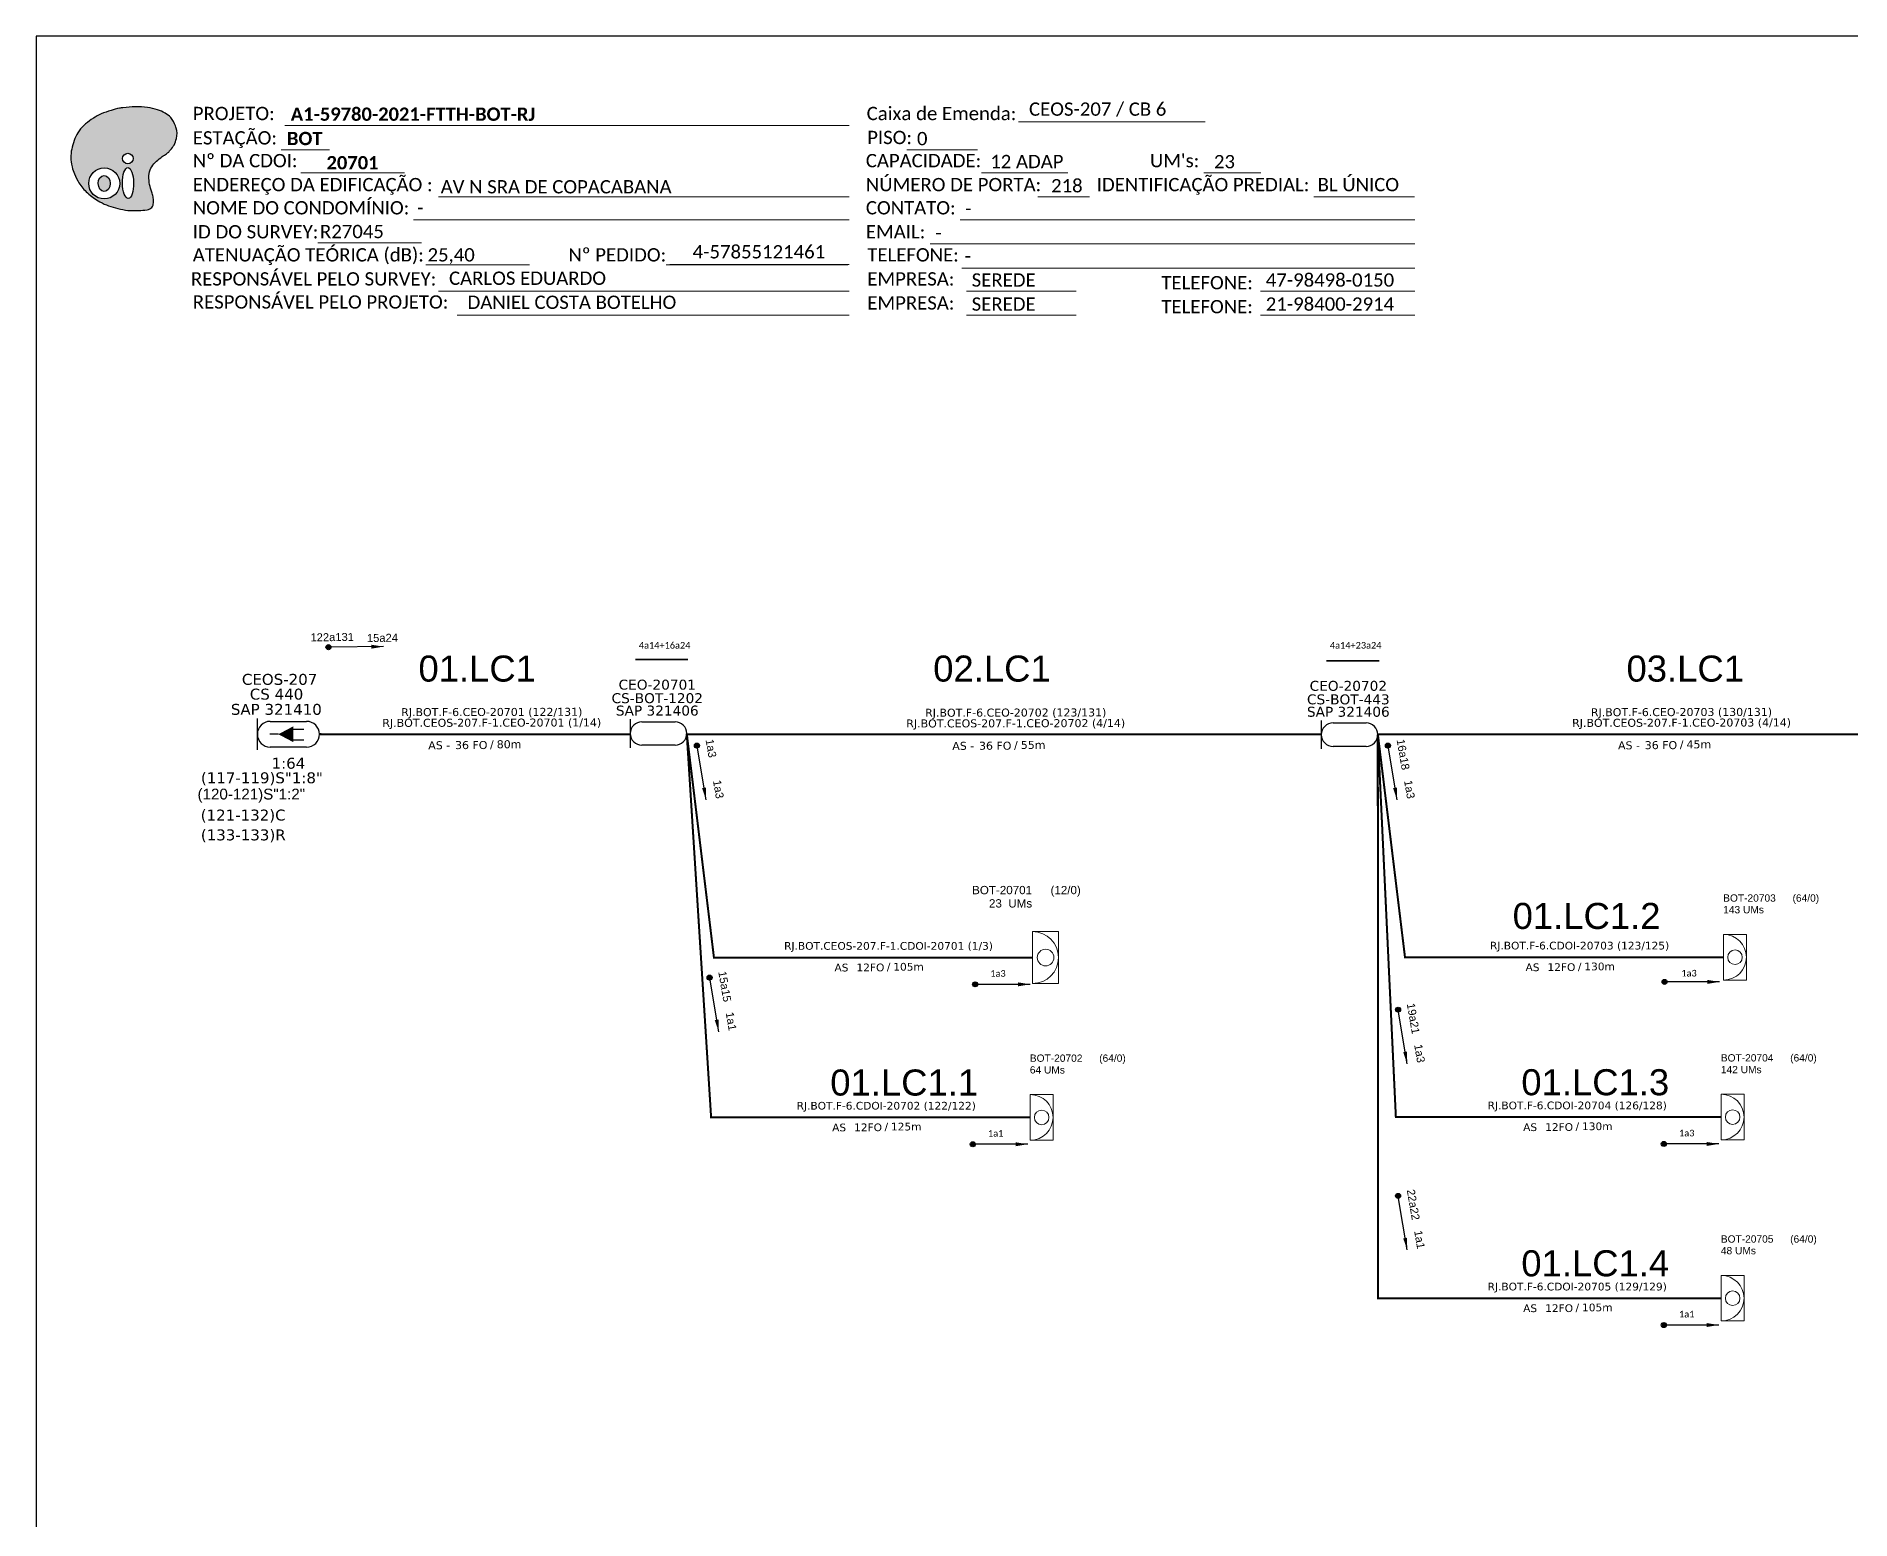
# Model space of a CAD drawing. Header units: inches. Extents: x 21510 to 26976, y 7127 to 12274.
# Drawn here: x 25027.7 to 25272, y 12074.2 to 12274 of the extents above; entities that cross this region are included whole.
import ezdxf
from ezdxf.enums import TextEntityAlignment as Align

# ---------------------------------------------------------------- set-up
doc = ezdxf.new("R2010")
doc.units = ezdxf.units.IN
doc.header["$LTSCALE"] = 0.5
for name, color, linetype, lineweight in [("20.0-LEGENDA DOS CDO'S", 1, 'Continuous', 0), ('20.1-CDO_INTERIOR', 1, 'Continuous', 0), ('40.1-ETIQUETAS', 1, 'Continuous', 20)]:
    doc.layers.add(name, color=color, linetype=linetype, lineweight=lineweight)
for name, color, linetype in [('20.4-CEOS', 1, 'Continuous'), ('20.5-CEO', 1, 'Continuous'), ('CAP a instalar', 1, 'Continuous'), ('Seta indicação do cabo', 7, 'Continuous'), ('texto', 255, 'Continuous')]:
    doc.layers.add(name, color=color, linetype=linetype)
doc.styles.add('ARIAL', font='arial.ttf')
doc.styles.add('siredit', font='verdana.ttf')
doc.styles.get("Standard").update_dxf_attribs({"font": 'arial.ttf'})
doc.styles.add('WMF-Calibri0', font='calibri.ttf')
doc.styles.add('WMF-Calibri1', font='calibrib.ttf')
doc.linetypes.add('FENCELINE1', pattern='A,0.25,-0.1,[133,ltypeshp.shx,S=0.1,R=0,X=-0.1,Y=0],-0.1,1', length=1.45)
doc.dimstyles.new('CC', dxfattribs={"dimtxt": 1, "dimasz": 2, "dimexe": 0.18, "dimexo": 0.0625, "dimgap": 0.09, "dimtad": 0, "dimdec": 0, "dimrnd": 1, "dimzin": 0, "dimdsep": 46, "dimtxsty": 'siredit', "dimblk": 'NONE', "dimcen": 0, "dimse1": 1, "dimse2": 1, "dimsd1": 1, "dimsd2": 1, "dimclrt": 7, "dimadec": 0, "dimazin": 0, "dimtfac": 1, "dimtdec": 0, "dimtofl": 0, "dimtmove": 0, "dimatfit": 3, "dimfxl": 0, "dimtolj": 1, "dimtzin": 0, "dimarcsym": 0})

# ---------------------------------------------------------------- blocks, each defined once
blk = doc.blocks.new('ETIQUETA_RS5F')
at = {"layer": '40.1-ETIQUETAS', "color": 0, "style": 'siredit'}
blk.add_text('/', height=1.5, dxfattribs=at).set_placement((1.55, -1.95), align=Align.MIDDLE_RIGHT)
for tag, p in [('ETIQUETA_R_PRIMARIA', (1.18, 4.1)), ('ETIQUETA_R_SECUNDARIA', (1.18, 2.1)), ('F_ATIVAS/F_MORTAS', (1.11, -4.24))]:
    blk.add_attdef(tag, text='', height=1.5, dxfattribs=at).set_placement(p, align=Align.MIDDLE_CENTER)
for tag, p in [('TIPO_CABO', (-6.62, -2.12)), ('CAP_CABO', (0.37, -2.09))]:
    blk.add_attdef(tag, text='', height=1.5, dxfattribs=at).set_placement(p, align=Align.MIDDLE_RIGHT)
blk.add_attdef('METROS', text='', height=1.5, dxfattribs=at).set_placement((2.11, -1.95), align=Align.MIDDLE_LEFT)
for tag, p in [('FUSÃO_1', (0.82, -8.39)), ('FUSÃO_2', (0.82, -10.6)), ('FUSÃO_3', (0.82, -12.93)), ('FUSÃO_4', (0.82, -15.14)), ('FUSÃO_5', (0.82, -17.16))]:
    blk.add_attdef(tag, text='', height=1.5, dxfattribs=at).set_placement(p, align=Align.CENTER)
blk = doc.blocks.new('CDOI_INT')
at = {"layer": '20.1-CDO_INTERIOR', "color": 0, "lineweight": 18}
blk.add_lwpolyline([(4.25, -4.25), (4.25, 4.25), (0, 4.25), (0, -4.25)], close=True, dxfattribs=at)
blk.add_circle((2.12, 0), 1.36, dxfattribs=at)
blk.add_arc((0, 0), 4.25, 270, 90, dxfattribs=at)
at = {"layer": "20.0-LEGENDA DOS CDO'S", "color": 0, "style": 'ARIAL'}
for tag, p in [('CDO_N', (-0.08, 10.38)), ('SPLITER_1', (21.18, 10.38)), ('SAP', (-0.08, 6.23)), ('SURVEY', (-0.08, 8.2)), ('SPLITER_2', (21.19, 8.68)), ('1:XX', (5.94, -2.22)), ('UMS', (5.94, -4.24))]:
    blk.add_attdef(tag, p, '', height=1.36, dxfattribs=at)
blk.add_attdef('FIBRAS_UTILIZADAS', text='', height=1.36, dxfattribs=at).set_placement((15.34, 10.38), align=Align.CENTER)
blk = doc.blocks.new('_None')
blk = doc.blocks.new('CEOS_RP_CT_DRT')
at = {"layer": '20.4-CEOS', "color": 0}
for p, q in [((-4.54, 1.19), (-1.19, 1.19)), ((-1.19, -1.19), (-4.54, -1.19))]:
    blk.add_line(p, q, dxfattribs=at)
for points in [[(-5.73, -1.43), (-5.73, 1.44)], [(-3.79, 0), (-4.59, 0)], [(-2.47, 0.48), (-1.45, 0.48)], [(-2.47, -0.52), (-1.45, -0.52)]]:
    blk.add_lwpolyline(points, dxfattribs=at)
blk.add_lwpolyline([(-3.79, 0, 0, 1.47, 0), (-2.41, 0, 1.47, 1.47, 0)], format="xyseb", dxfattribs=at)
for centre, start, end in [((-4.54, 0), 90, 270), ((-1.19, 0), 270, 90)]:
    blk.add_arc(centre, 1.19, start, end, dxfattribs=at)
at = {"layer": '20.4-CEOS', "color": 7, "style": 'siredit'}
for tag, p in [('Nº_DA_CEOS', (-2.86, 5.6)), ('LOCAL', (-2.86, 4.24)), ('SAP', (-2.86, 2.78)), ('RACIO_SPLITAGEM', (-2.86, -1.88)), ('FIBRAS_SPLITTER', (-2.86, -3.58)), ('RESERVA_FINAIS', (-2.86, -6.39)), ('FIBRAS_TOP_C', (-2.86, -5.08))]:
    blk.add_attdef(tag, text='', height=1.01, dxfattribs=at).set_placement(p, align=Align.TOP_CENTER)
blk = doc.blocks.new('OI')
h = blk.add_hatch(color=40)
edge = h.paths.add_edge_path()
edge.add_spline(control_points=[(4.35, -0.67), (3.92, -0.99), (3.26, -1.5), (2.81, -2.59), (2.9, -3.5), (3.06, -4.27), (3.31, -4.85), (3.37, -5.39), (3.4, -5.88), (3.2, -6.4), (2.54, -6.61), (1.65, -6.63), (0.55, -6.67), (-0.56, -6.42), (-1.61, -6.14), (-2.77, -5.61), (-3.92, -4.77), (-4.89, -3.7), (-5.34, -2.65), (-5.6, -1.94), (-5.85, -0.96), (-5.71, 0.47), (-5.1, 2.02), (-4.14, 3.02), (-3.3, 3.61), (-2.37, 4.16), (-1.36, 4.44), (-0.56, 4.7), (0.79, 4.85), (2.24, 4.97), (3.79, 4.57), (4.67, 4.21), (5.44, 3.65), (5.76, 2.99), (6.03, 2.21), (6.01, 1.46), (5.72, 0.64), (5.31, 0.08), (4.88, -0.38), (4.51, -0.55), (4.35, -0.67)], knot_values=[0, 0, 0, 0, 1.60434, 2.417191, 3.427595, 4.282808, 4.776746, 5.304182, 5.888771, 6.258406, 6.858137, 7.79129, 8.986195, 10.124242, 11.187857, 12.242908, 13.953784, 15.414161, 16.515391, 17.349188, 17.675853, 19.552021, 21.515531, 22.568638, 23.63245, 24.621084, 25.782718, 26.745347, 27.142653, 29.870543, 31.004649, 31.921532, 32.709589, 33.801391, 34.042471, 35.192333, 35.971461, 36.628871, 37.254359, 37.836911, 37.836911, 37.836911, 37.836911], degree=3, periodic=0)
h.paths.add_polyline_path([(1.13, -0.87, -1), (-0.04, -0.87, -1)], flags=16)
edge = h.paths.add_edge_path(flags=16)
edge.add_ellipse((0.56, -3.59), major_axis=(-0.02, 1.71), ratio=0.361305, start_angle=0, end_angle=360)
h.paths.add_polyline_path([(-0.36, -3.62, -1), (-3.8, -3.62, -1)], flags=16)
edge = h.paths.add_edge_path(flags=0)
edge.add_ellipse((-2.08, -3.62), major_axis=(0, 0.885), ratio=0.758294, start_angle=0, end_angle=360)
at = {"color": 40}
for centre, radius in [((-2.08, -3.62), 1.72), ((0.54, -0.87), 0.587)]:
    blk.add_circle(centre, radius, dxfattribs=at)
blk.add_ellipse((0.56, -3.59), major_axis=(-0.02, 1.71), ratio=0.361305, dxfattribs=at)
blk.add_ellipse((-2.08, -3.62), major_axis=(0, 0.885), ratio=0.758294, start_param=-3.141592653589792, end_param=3.141592653589792, dxfattribs=at)
at = {"color": 40, "start_tangent": (-0.800898, -0.598801), "end_tangent": (-0.800898, -0.598801)}
blk.add_spline([(4.35, -0.67), (3.2, -1.78), (2.9, -2.54), (2.92, -3.55), (3.12, -4.38), (3.28, -4.85), (3.37, -5.37), (3.35, -5.95), (3.2, -6.29), (2.66, -6.55), (1.73, -6.63), (0.54, -6.62), (-0.58, -6.41), (-1.6, -6.11), (-2.56, -5.67), (-3.95, -4.67), (-4.89, -3.56), (-5.37, -2.56), (-5.64, -1.78), (-5.72, -1.46), (-5.63, 0.42), (-4.84, 2.22), (-4.13, 2.99), (-3.27, 3.62), (-2.4, 4.09), (-1.3, 4.47), (-0.37, 4.72), (0.02, 4.77), (2.75, 4.8), (3.85, 4.53), (4.69, 4.16), (5.31, 3.68), (5.85, 2.73), (5.93, 2.5), (5.94, 1.35), (5.67, 0.62), (5.29, 0.08), (4.84, -0.36), (4.35, -0.67)], degree=3, dxfattribs=at)
blk = doc.blocks.new('SETA 2')
at = {"layer": 'Seta indicação do cabo'}
h = blk.add_hatch(color=256, dxfattribs=at)
h.dxf.hatch_style = 1
h.paths.add_polyline_path([(348.974, 271.648, 1), (348.848, 271.648, 1)])
blk.add_circle((348.911, 271.648), 0.0626, dxfattribs=at)
blk.add_leader([(350.279, 271.648), (348.974, 271.648)], dimstyle='CC', override={"dimasz": 0.3}, dxfattribs=at)

msp = doc.modelspace()

# ---------------------------------------------------------------- linework, layer by layer
msp.add_lwpolyline([(25027.69, 11679.98), (25866.25, 11679.98), (25866.25, 12273.98), (25027.69, 12273.98), (25027.69, 11679.98)])
at = {"color": 7, "lineweight": 0}
for points in [[(25061.16, 12261.94), (25137.13, 12261.94)], [(25159.97, 12262.43), (25185.1, 12262.43)], [(25060.64, 12258.66), (25067.19, 12258.66)], [(25144.93, 12258.7), (25154.41, 12258.7)], [(25063.3, 12255.59), (25077.25, 12255.59)], [(25154.98, 12255.59), (25166.59, 12255.59)], [(25184.92, 12255.59), (25192.58, 12255.59)], [(25081.87, 12252.35), (25137.13, 12252.35)], [(25162.56, 12252.35), (25169.5, 12252.35)], [(25199.73, 12252.35), (25213.29, 12252.35)], [(25078.46, 12249.24), (25137.13, 12249.24)], [(25152.09, 12249.24), (25213.32, 12249.24)], [(25065.62, 12246.17), (25079.57, 12246.17)], [(25148.05, 12246), (25213.32, 12246)], [(25080.16, 12243.21), (25094.1, 12243.21)], [(25112.49, 12243.21), (25136.98, 12243.21)], [(25112.99, 12243.22), (25137.14, 12243.22)], [(25152.34, 12242.76), (25213.32, 12242.76)], [(25081.87, 12239.65), (25137.13, 12239.65)], [(25152.95, 12239.65), (25167.74, 12239.65)], [(25192.55, 12239.65), (25213.32, 12239.65)], [(25084.36, 12236.41), (25137.13, 12236.41)], [(25152.95, 12236.41), (25167.74, 12236.41)], [(25192.55, 12236.41), (25213.32, 12236.41)]]:
    msp.add_lwpolyline(points, dxfattribs=at)
at = {"layer": '20.1-CDO_INTERIOR', "color": 1, "lineweight": 18}
msp.add_lwpolyline([(25165.34, 12146.39), (25165.34, 12153.38), (25161.85, 12153.38), (25161.85, 12146.39)], close=True, dxfattribs=at)
msp.add_circle((25163.6, 12149.88), 1.12, dxfattribs=at)
msp.add_arc((25161.85, 12149.88), 3.49, 270, 90, dxfattribs=at)
at = {"layer": '20.5-CEO', "color": 5}
for p, q in [((25109.25, 12181.65), (25113.7, 12181.65)), ((25113.7, 12178.48), (25109.25, 12178.48))]:
    msp.add_line(p, q, dxfattribs=at)
at = {"layer": '20.5-CEO', "color": 0}
for p, q in [((25202.31, 12181.49), (25206.76, 12181.49)), ((25206.76, 12178.32), (25202.31, 12178.32))]:
    msp.add_line(p, q, dxfattribs=at)
at = {"layer": '20.5-CEO', "color": 5}
msp.add_lwpolyline([(25107.67, 12181.97), (25107.67, 12178.15)], dxfattribs=at)
at = {"layer": '20.5-CEO', "color": 0}
msp.add_lwpolyline([(25200.73, 12181.81), (25200.73, 12177.99)], dxfattribs=at)
at = {"layer": '20.5-CEO', "color": 5}
for centre, start, end in [((25109.25, 12180.06), 90, 270), ((25113.7, 12180.06), 270, 90)]:
    msp.add_arc(centre, 1.58, start, end, dxfattribs=at)
at = {"layer": '20.5-CEO', "color": 0}
for centre, start, end in [((25202.31, 12179.9), 90, 270), ((25206.76, 12179.9), 270, 90)]:
    msp.add_arc(centre, 1.58, start, end, dxfattribs=at)
at = {"layer": 'CAP a instalar', "color": 0, "ltscale": 30, "const_width": 0.27}
for points in [[(25161.54, 12128.35), (25118.56, 12128.35), (25115.28, 12180.06)], [(25065.82, 12179.97), (25107.67, 12179.96)], [(25115.28, 12179.96), (25157.53, 12179.96)], [(25157.53, 12179.96), (25200.73, 12179.96)], [(25254.91, 12149.92), (25212, 12149.92), (25208.34, 12180)], [(25254.59, 12128.39), (25210.77, 12128.39), (25208.34, 12179.9)], [(25254.59, 12103.99), (25208.36, 12103.99), (25208.34, 12179.9)]]:
    msp.add_lwpolyline(points, dxfattribs=at)
at = {"layer": 'CAP a instalar', "color": 1, "ltscale": 30, "const_width": 0.27}
msp.add_lwpolyline([(25161.85, 12149.88), (25118.94, 12149.88), (25115.28, 12180.06)], dxfattribs=at)
at = {"layer": 'CAP a instalar', "ltscale": 30, "const_width": 0.27}
msp.add_lwpolyline([(25065.82, 12179.96), (25065.82, 12179.96)], dxfattribs=at)
at = {"layer": 'CAP a instalar', "color": 0, "ltscale": 30}
msp.add_lwpolyline([(25208.34, 12179.96, 0.27, 0.27, 0), (25250.27, 12179.96, 0.27, 0.27, 0), (25294.49, 12179.96, 0.27, 0.27, 0)], format="xyseb", dxfattribs=at)

# ---------------------------------------------------------------- block references
at = {"color": 7, "xscale": 1.213923925163967, "yscale": 1.213923925163967, "zscale": 1.213923925163967, "rotation": 0.1532896023949059}
msp.add_blockref('OI', (25039.35, 12258.56), dxfattribs=at)
at = {"xscale": 5.403247779897036, "yscale": 5.403247779897036, "zscale": 5.403247779897036}
for p, rotation in [((23196.83, 10704.78), 0.5836780833695419), ((23356.91, 13794.56), 279.5330343062151), ((23449.96, 13794.56), 279.5330343062151), ((23358.62, 13763.31), 279.5330343062151), ((23451.33, 13758.99), 279.5330343062151), ((23451.33, 13733.91), 279.5330343062151)]:
    msp.add_blockref('SETA 2', p, dxfattribs=dict(at, rotation=rotation))
for p in [(23268.86, 10678.49), (23361.71, 10678.82), (23268.55, 10656.95), (23361.6, 10656.99), (23361.6, 10632.6)]:
    msp.add_blockref('SETA 2', p, dxfattribs=at)
at = {"layer": '20.4-CEOS', "color": 0}
ref = msp.add_blockref('CEOS_RP_CT_DRT', (25065.82, 12179.96), dxfattribs=dict(at, xscale=1.460001989972713, yscale=1.460001989972713, zscale=1.460001989972713))
ref.add_attrib('Nº_DA_CEOS', 'CEOS-207', dxfattribs={"color": 7, "height": 1.474, "style": 'siredit'}).set_placement((25060.45, 12188.09), align=Align.TOP_CENTER)
ref.add_attrib('LOCAL', 'CS 440', dxfattribs={"color": 7, "height": 1.474, "style": 'siredit'}).set_placement((25060.04, 12186.1), align=Align.TOP_CENTER)
ref.add_attrib('SAP', 'SAP 321410', dxfattribs={"color": 7, "height": 1.474, "style": 'siredit'}).set_placement((25060.01, 12184.05), align=Align.TOP_CENTER)
ref.add_attrib('RACIO_SPLITAGEM', '1:64', dxfattribs={"color": 7, "height": 1.474, "style": 'siredit'}).set_placement((25061.64, 12176.79), align=Align.TOP_CENTER)
ref.add_attrib('FIBRAS_SPLITTER', '(117-119)S"1:8"           ', dxfattribs={"color": 7, "height": 1.4741, "style": 'siredit'}).set_placement((25061.6, 12174.83), align=Align.TOP_CENTER)
ref.add_attrib('FIBRAS_TOP_C', ' (121-132)C                    ', dxfattribs={"color": 7, "height": 1.4741, "style": 'siredit'}).set_placement((25061.65, 12169.81), align=Align.TOP_CENTER)
ref.add_attrib('RESERVA_FINAIS', '(133-133)R                 ', dxfattribs={"color": 7, "height": 1.4741, "style": 'siredit'}).set_placement((25061.02, 12167.14), align=Align.TOP_CENTER)
at = {"layer": '40.1-ETIQUETAS', "color": 0}
ref = msp.add_blockref('ETIQUETA_RS5F', (25088.17, 12180.01), dxfattribs=dict(at, xscale=0.7184021230562313, yscale=0.7184021230562313, zscale=0.7184021230562313, rotation=0.1179917413874846))
ref.add_attrib('ETIQUETA_R_PRIMARIA', 'RJ.BOT.F-6.CEO-20701 (122/131)', dxfattribs={"color": 0, "height": 1.0776, "rotation": 0.118, "style": 'siredit'}).set_placement((25089.02, 12182.96), align=Align.MIDDLE_CENTER)
ref.add_attrib('ETIQUETA_R_SECUNDARIA', 'RJ.BOT.CEOS-207.F-1.CEO-20701 (1/14)', dxfattribs={"color": 0, "height": 1.0776, "rotation": 0.118, "style": 'siredit'}).set_placement((25089.02, 12181.52), align=Align.MIDDLE_CENTER)
ref.add_attrib('TIPO_CABO', 'AS -', dxfattribs={"color": 0, "height": 1.078, "rotation": 0.118, "style": 'siredit'}).set_placement((25083.42, 12178.48), align=Align.MIDDLE_RIGHT)
ref.add_attrib('CAP_CABO', '36 FO', dxfattribs={"color": 0, "height": 1.078, "rotation": 0.118, "style": 'siredit'}).set_placement((25088.44, 12178.51), align=Align.MIDDLE_RIGHT)
ref.add_attrib('METROS', '80m', dxfattribs={"color": 0, "height": 1.078, "rotation": 0.118, "style": 'siredit'}).set_placement((25089.69, 12178.61), align=Align.MIDDLE_LEFT)
ref = msp.add_blockref('ETIQUETA_RS5F', (25158.74, 12179.92), dxfattribs=dict(at, xscale=0.7184021230562313, yscale=0.7184021230562313, zscale=0.7184021230562313, rotation=0.1179917413874845))
ref.add_attrib('ETIQUETA_R_PRIMARIA', 'RJ.BOT.F-6.CEO-20702 (123/131)', dxfattribs={"color": 0, "height": 1.0776, "rotation": 0.118, "style": 'siredit'}).set_placement((25159.58, 12182.88), align=Align.MIDDLE_CENTER)
ref.add_attrib('ETIQUETA_R_SECUNDARIA', 'RJ.BOT.CEOS-207.F-1.CEO-20702 (4/14)', dxfattribs={"color": 0, "height": 1.0776, "rotation": 0.118, "style": 'siredit'}).set_placement((25159.58, 12181.44), align=Align.MIDDLE_CENTER)
ref.add_attrib('TIPO_CABO', 'AS -', dxfattribs={"color": 0, "height": 1.078, "rotation": 0.118, "style": 'siredit'}).set_placement((25153.99, 12178.4), align=Align.MIDDLE_RIGHT)
ref.add_attrib('CAP_CABO', '36 FO', dxfattribs={"color": 0, "height": 1.078, "rotation": 0.118, "style": 'siredit'}).set_placement((25159, 12178.42), align=Align.MIDDLE_RIGHT)
ref.add_attrib('METROS', '55m', dxfattribs={"color": 0, "height": 1.078, "rotation": 0.118, "style": 'siredit'}).set_placement((25160.26, 12178.52), align=Align.MIDDLE_LEFT)
ref = msp.add_blockref('ETIQUETA_RS5F', (25248.39, 12180), dxfattribs=dict(at, xscale=0.7184021230562313, yscale=0.7184021230562313, zscale=0.7184021230562313, rotation=0.1179917413874845))
ref.add_attrib('ETIQUETA_R_PRIMARIA', 'RJ.BOT.F-6.CEO-20703 (130/131)', dxfattribs={"color": 0, "height": 1.0776, "rotation": 0.118, "style": 'siredit'}).set_placement((25249.23, 12182.95), align=Align.MIDDLE_CENTER)
ref.add_attrib('ETIQUETA_R_SECUNDARIA', 'RJ.BOT.CEOS-207.F-1.CEO-20703 (4/14)', dxfattribs={"color": 0, "height": 1.0776, "rotation": 0.118, "style": 'siredit'}).set_placement((25249.24, 12181.52), align=Align.MIDDLE_CENTER)
ref.add_attrib('TIPO_CABO', 'AS -', dxfattribs={"color": 0, "height": 1.078, "rotation": 0.118, "style": 'siredit'}).set_placement((25243.64, 12178.47), align=Align.MIDDLE_RIGHT)
ref.add_attrib('CAP_CABO', '36 FO', dxfattribs={"color": 0, "height": 1.078, "rotation": 0.118, "style": 'siredit'}).set_placement((25248.65, 12178.5), align=Align.MIDDLE_RIGHT)
ref.add_attrib('METROS', '45m', dxfattribs={"color": 0, "height": 1.078, "rotation": 0.118, "style": 'siredit'}).set_placement((25249.91, 12178.6), align=Align.MIDDLE_LEFT)
at = {"layer": 'CAP a instalar', "color": 0, "linetype": 'FENCELINE1', "ltscale": 7}
ref = msp.add_blockref('CDOI_INT', (25254.91, 12149.92), dxfattribs=dict(at, xscale=0.7214936112376422, yscale=0.7214936112376422, zscale=0.7214936112376422))
ref.add_attrib('CDO_N', 'BOT-20703', (25254.85, 12157.41), dxfattribs={"layer": "20.0-LEGENDA DOS CDO'S", "color": 0, "height": 0.981, "style": 'ARIAL'})
ref.add_attrib('FIBRAS_UTILIZADAS', '(64/0)', dxfattribs={"layer": "20.0-LEGENDA DOS CDO'S", "color": 0, "height": 0.981, "style": 'ARIAL'}).set_placement((25265.98, 12157.41), align=Align.CENTER)
ref.add_attrib('SURVEY', '143 UMs', (25254.85, 12155.84), dxfattribs={"layer": "20.0-LEGENDA DOS CDO'S", "color": 0, "height": 0.981, "style": 'ARIAL'})
at = {"layer": 'CAP a instalar', "color": 1, "linetype": 'FENCELINE1', "ltscale": 7}
ref = msp.add_blockref('ETIQUETA_RS5F', (25141.63, 12150), dxfattribs=dict(at, xscale=0.6923966450780944, yscale=0.6923966450780944, zscale=0.6923966450780944))
ref.add_attrib('ETIQUETA_R_SECUNDARIA', 'RJ.BOT.CEOS-207.F-1.CDOI-20701 (1/3)', dxfattribs={"layer": '40.1-ETIQUETAS', "color": 0, "height": 1.0386, "style": 'siredit'}).set_placement((25142.45, 12151.45), align=Align.MIDDLE_CENTER)
ref.add_attrib('TIPO_CABO', 'AS', dxfattribs={"layer": '40.1-ETIQUETAS', "color": 0, "height": 1.039, "style": 'siredit'}).set_placement((25137.05, 12148.53), align=Align.MIDDLE_RIGHT)
ref.add_attrib('CAP_CABO', '12FO', dxfattribs={"layer": '40.1-ETIQUETAS', "color": 0, "height": 1.039, "style": 'siredit'}).set_placement((25141.89, 12148.55), align=Align.MIDDLE_RIGHT)
ref.add_attrib('METROS', '105m', dxfattribs={"layer": '40.1-ETIQUETAS', "color": 0, "height": 1.039, "style": 'siredit'}).set_placement((25143.09, 12148.64), align=Align.MIDDLE_LEFT)
at = {"layer": 'CAP a instalar', "color": 0, "ltscale": 30}
ref = msp.add_blockref('ETIQUETA_RS5F', (25234.69, 12150.03), dxfattribs=dict(at, xscale=0.6923966450780944, yscale=0.6923966450780944, zscale=0.6923966450780944))
ref.add_attrib('ETIQUETA_R_SECUNDARIA', 'RJ.BOT.F-6.CDOI-20703 (123/125)', dxfattribs={"layer": '40.1-ETIQUETAS', "color": 0, "height": 1.0386, "style": 'siredit'}).set_placement((25235.51, 12151.49), align=Align.MIDDLE_CENTER)
ref.add_attrib('TIPO_CABO', 'AS', dxfattribs={"layer": '40.1-ETIQUETAS', "color": 0, "height": 1.039, "style": 'siredit'}).set_placement((25230.11, 12148.57), align=Align.MIDDLE_RIGHT)
ref.add_attrib('CAP_CABO', '12FO', dxfattribs={"layer": '40.1-ETIQUETAS', "color": 0, "height": 1.039, "style": 'siredit'}).set_placement((25234.94, 12148.59), align=Align.MIDDLE_RIGHT)
ref.add_attrib('METROS', '130m', dxfattribs={"layer": '40.1-ETIQUETAS', "color": 0, "height": 1.039, "style": 'siredit'}).set_placement((25236.15, 12148.68), align=Align.MIDDLE_LEFT)
at = {"layer": 'CAP a instalar', "color": 0, "linetype": 'FENCELINE1', "ltscale": 7}
ref = msp.add_blockref('CDOI_INT', (25161.54, 12128.35), dxfattribs=dict(at, xscale=0.7214936112376422, yscale=0.7214936112376422, zscale=0.7214936112376422))
ref.add_attrib('CDO_N', 'BOT-20702', (25161.48, 12135.84), dxfattribs={"layer": "20.0-LEGENDA DOS CDO'S", "color": 0, "height": 0.981, "style": 'ARIAL'})
ref.add_attrib('FIBRAS_UTILIZADAS', '(64/0)', dxfattribs={"layer": "20.0-LEGENDA DOS CDO'S", "color": 0, "height": 0.981, "style": 'ARIAL'}).set_placement((25172.61, 12135.84), align=Align.CENTER)
ref.add_attrib('SURVEY', '64 UMs', (25161.48, 12134.26), dxfattribs={"layer": "20.0-LEGENDA DOS CDO'S", "color": 0, "height": 0.981, "style": 'ARIAL'})
ref = msp.add_blockref('CDOI_INT', (25254.59, 12128.39), dxfattribs=dict(at, xscale=0.7214936112376422, yscale=0.7214936112376422, zscale=0.7214936112376422))
ref.add_attrib('CDO_N', 'BOT-20704', (25254.53, 12135.88), dxfattribs={"layer": "20.0-LEGENDA DOS CDO'S", "color": 0, "height": 0.981, "style": 'ARIAL'})
ref.add_attrib('FIBRAS_UTILIZADAS', '(64/0)', dxfattribs={"layer": "20.0-LEGENDA DOS CDO'S", "color": 0, "height": 0.981, "style": 'ARIAL'}).set_placement((25265.66, 12135.88), align=Align.CENTER)
ref.add_attrib('SURVEY', '142 UMs', (25254.54, 12134.3), dxfattribs={"layer": "20.0-LEGENDA DOS CDO'S", "color": 0, "height": 0.981, "style": 'ARIAL'})
at = {"layer": 'CAP a instalar', "color": 0, "ltscale": 30}
ref = msp.add_blockref('ETIQUETA_RS5F', (25141.32, 12128.46), dxfattribs=dict(at, xscale=0.6923966450780944, yscale=0.6923966450780944, zscale=0.6923966450780944))
ref.add_attrib('ETIQUETA_R_SECUNDARIA', 'RJ.BOT.F-6.CDOI-20702 (122/122)', dxfattribs={"layer": '40.1-ETIQUETAS', "color": 0, "height": 1.0386, "style": 'siredit'}).set_placement((25142.14, 12129.92), align=Align.MIDDLE_CENTER)
ref.add_attrib('TIPO_CABO', 'AS', dxfattribs={"layer": '40.1-ETIQUETAS', "color": 0, "height": 1.039, "style": 'siredit'}).set_placement((25136.74, 12126.99), align=Align.MIDDLE_RIGHT)
ref.add_attrib('CAP_CABO', '12FO', dxfattribs={"layer": '40.1-ETIQUETAS', "color": 0, "height": 1.039, "style": 'siredit'}).set_placement((25141.57, 12127.01), align=Align.MIDDLE_RIGHT)
ref.add_attrib('METROS', '125m', dxfattribs={"layer": '40.1-ETIQUETAS', "color": 0, "height": 1.039, "style": 'siredit'}).set_placement((25142.78, 12127.11), align=Align.MIDDLE_LEFT)
ref = msp.add_blockref('ETIQUETA_RS5F', (25234.37, 12128.5), dxfattribs=dict(at, xscale=0.6923966450780944, yscale=0.6923966450780944, zscale=0.6923966450780944))
ref.add_attrib('ETIQUETA_R_SECUNDARIA', 'RJ.BOT.F-6.CDOI-20704 (126/128)', dxfattribs={"layer": '40.1-ETIQUETAS', "color": 0, "height": 1.0386, "style": 'siredit'}).set_placement((25235.19, 12129.96), align=Align.MIDDLE_CENTER)
ref.add_attrib('TIPO_CABO', 'AS', dxfattribs={"layer": '40.1-ETIQUETAS', "color": 0, "height": 1.039, "style": 'siredit'}).set_placement((25229.79, 12127.03), align=Align.MIDDLE_RIGHT)
ref.add_attrib('CAP_CABO', '12FO', dxfattribs={"layer": '40.1-ETIQUETAS', "color": 0, "height": 1.039, "style": 'siredit'}).set_placement((25234.63, 12127.05), align=Align.MIDDLE_RIGHT)
ref.add_attrib('METROS', '130m', dxfattribs={"layer": '40.1-ETIQUETAS', "color": 0, "height": 1.039, "style": 'siredit'}).set_placement((25235.84, 12127.15), align=Align.MIDDLE_LEFT)
at = {"layer": 'CAP a instalar', "color": 0, "linetype": 'FENCELINE1', "ltscale": 7}
ref = msp.add_blockref('CDOI_INT', (25254.59, 12103.99), dxfattribs=dict(at, xscale=0.7214936112376422, yscale=0.7214936112376422, zscale=0.7214936112376422))
ref.add_attrib('CDO_N', 'BOT-20705', (25254.53, 12111.48), dxfattribs={"layer": "20.0-LEGENDA DOS CDO'S", "color": 0, "height": 0.981, "style": 'ARIAL'})
ref.add_attrib('FIBRAS_UTILIZADAS', '(64/0)', dxfattribs={"layer": "20.0-LEGENDA DOS CDO'S", "color": 0, "height": 0.981, "style": 'ARIAL'}).set_placement((25265.66, 12111.48), align=Align.CENTER)
ref.add_attrib('SURVEY', '48 UMs', (25254.54, 12109.91), dxfattribs={"layer": "20.0-LEGENDA DOS CDO'S", "color": 0, "height": 0.981, "style": 'ARIAL'})
at = {"layer": 'CAP a instalar', "color": 0, "ltscale": 30}
ref = msp.add_blockref('ETIQUETA_RS5F', (25234.37, 12104.1), dxfattribs=dict(at, xscale=0.6923966450780944, yscale=0.6923966450780944, zscale=0.6923966450780944))
ref.add_attrib('ETIQUETA_R_SECUNDARIA', 'RJ.BOT.F-6.CDOI-20705 (129/129)', dxfattribs={"layer": '40.1-ETIQUETAS', "color": 0, "height": 1.0386, "style": 'siredit'}).set_placement((25235.19, 12105.56), align=Align.MIDDLE_CENTER)
ref.add_attrib('TIPO_CABO', 'AS', dxfattribs={"layer": '40.1-ETIQUETAS', "color": 0, "height": 1.039, "style": 'siredit'}).set_placement((25229.79, 12102.64), align=Align.MIDDLE_RIGHT)
ref.add_attrib('CAP_CABO', '12FO', dxfattribs={"layer": '40.1-ETIQUETAS', "color": 0, "height": 1.039, "style": 'siredit'}).set_placement((25234.63, 12102.65), align=Align.MIDDLE_RIGHT)
ref.add_attrib('METROS', '105m', dxfattribs={"layer": '40.1-ETIQUETAS', "color": 0, "height": 1.039, "style": 'siredit'}).set_placement((25235.84, 12102.75), align=Align.MIDDLE_LEFT)

# ---------------------------------------------------------------- texts
at = {"color": 7, "lineweight": 0, "style": 'WMF-Calibri0'}
for s, height, p in [('PROJETO:', 1.793, (25048.76, 12262.68)), ('Caixa de Emenda:', 1.7927, (25139.51, 12262.68)), ('ESTAÇÃO:', 1.793, (25048.76, 12259.4)), ('PISO:', 1.793, (25139.58, 12259.45)), ('Nº DA CDOI:', 1.7927, (25048.76, 12256.33)), ('CAPACIDADE:', 1.7927, (25139.4, 12256.33)), ("UM's:", 1.793, (25177.65, 12256.33)), ('ENDEREÇO DA EDIFICAÇÃO :', 1.7927, (25048.76, 12253.1)), ('NÚMERO DE PORTA:', 1.7927, (25139.4, 12253.1)), ('IDENTIFICAÇÃO PREDIAL:', 1.7927, (25170.49, 12253.1)), ('BL ÚNICO', 1.793, (25200.23, 12253.1)), ('NOME DO CONDOMÍNIO:', 1.7927, (25048.76, 12249.98)), ('CONTATO:', 1.793, (25139.4, 12249.98)), ('ID DO SURVEY:', 1.7927, (25048.76, 12246.75)), ('-', 1.79, (25078.97, 12249.98)), ('EMAIL:', 1.793, (25139.4, 12246.75)), ('ATENUAÇÃO TEÓRICA (dB):', 1.7927, (25048.76, 12243.64)), ('25,40 ', 1.793, (25080.37, 12243.64)), ('Nº PEDIDO:', 1.793, (25099.34, 12243.64)), ('TELEFONE:', 1.793, (25139.59, 12243.64)), ('RESPONSÁVEL PELO SURVEY:', 1.7927, (25048.51, 12240.4)), ('EMPRESA:', 1.793, (25139.59, 12240.4)), ('TELEFONE:', 1.793, (25179.19, 12239.89)), ('RESPONSÁVEL PELO PROJETO:', 1.7927, (25048.76, 12237.29)), ('EMPRESA:', 1.793, (25139.59, 12237.16)), ('TELEFONE:', 1.793, (25179.19, 12236.66))]:
    msp.add_text(s, height=height, dxfattribs=at).set_placement(p)
at = {"color": 7, "linetype": 'Continuous'}
for s, height, style, p in [('A1-59780-2021-FTTH-BOT-RJ', 1.7927, 'WMF-Calibri1', (25061.95, 12262.59)), ('CEOS-207 / CB 6', 1.7927, 'WMF-Calibri0', (25161.37, 12263.27)), ('BOT', 1.793, 'WMF-Calibri1', (25061.44, 12259.31)), ('0', 1.79, 'WMF-Calibri0', (25146.28, 12259.3)), ('12 ADAP', 1.793, 'WMF-Calibri0', (25156.15, 12256.21)), ('23', 1.793, 'WMF-Calibri0', (25186.27, 12256.19)), ('AV N SRA DE COPACABANA ', 1.7927, 'WMF-Calibri0', (25082.14, 12252.81)), ('218 ', 1.793, 'WMF-Calibri0', (25164.34, 12252.95)), ('R27045', 1.793, 'WMF-Calibri0', (25065.89, 12246.78)), ('-', 1.79, 'WMF-Calibri0', (25152.78, 12249.87)), ('-', 1.79, 'WMF-Calibri0', (25148.75, 12246.6)), ('-', 1.79, 'WMF-Calibri0', (25152.7, 12243.47)), ('CARLOS EDUARDO', 1.7927, 'WMF-Calibri0', (25083.27, 12240.49)), ('SEREDE', 1.793, 'WMF-Calibri0', (25153.65, 12240.25)), ('47-98498-0150', 1.7927, 'WMF-Calibri0', (25193.25, 12240.25)), ('DANIEL COSTA BOTELHO', 1.7927, 'WMF-Calibri0', (25085.76, 12237.25)), ('SEREDE', 1.793, 'WMF-Calibri0', (25153.65, 12237.01)), ('21-98400-2914', 1.7927, 'WMF-Calibri0', (25193.25, 12237.01))]:
    msp.add_text(s, height=height, dxfattribs=dict(at, style=style)).set_placement(p)
at = {"color": 7, "linetype": 'Continuous', "style": 'WMF-Calibri1'}
msp.add_text('20701', height=1.793, dxfattribs=at).set_placement((25070.27, 12256.05), align=Align.CENTER)
at = {"color": 7, "style": 'WMF-Calibri0'}
msp.add_text('4-57855121461', height=1.7927, dxfattribs=at).set_placement((25116.07, 12244.05))
at = {"char_height": 1.077, "width": 1.7446, "attachment_point": 1}
for s, insert, rotation in [('122a131', (25064.6, 12193.54), 0.7985), ('15a24', (25072.2, 12193.45), 0.7985), ('1a3', (25118.87, 12179.39), 279.7479), ('16a18', (25211.93, 12179.39), 279.7479), ('1a3', (25119.87, 12173.87), 279.7479), ('1a3', (25212.93, 12173.86), 279.7479), ('15a15', (25120.58, 12148.14), 279.7479), ('19a21', (25213.3, 12143.82), 279.7479), ('1a1', (25121.58, 12142.62), 279.7479), ('1a3', (25214.29, 12138.29), 279.7479), ('22a22', (25213.3, 12118.74), 279.7479), ('1a1', (25214.29, 12113.22), 279.7479)]:
    msp.add_mtext(s, dxfattribs=dict(at, insert=insert, rotation=rotation))
at = {"char_height": 0.8904, "width": 15.0534, "attachment_point": 5}
for s, insert in [('\\C7;\\fCalibri|b0|i0|c0|p34;4a14+16a24', (25112.3, 12191.94)), ('\\C7;\\fCalibri|b0|i0|c0|p34;4a14+23a24', (25205.36, 12191.94)), ('\\C7;\\fCalibri|b0|i0|c0|p34;1a3', (25157.19, 12147.73)), ('\\C7;\\fCalibri|b0|i0|c0|p34;1a3', (25250.25, 12147.77)), ('\\C7;\\fCalibri|b0|i0|c0|p34;1a1', (25156.88, 12126.2)), ('\\C7;\\fCalibri|b0|i0|c0|p34;1a3', (25249.94, 12126.23)), ('\\C7;\\fCalibri|b0|i0|c0|p34;1a1', (25249.94, 12101.84))]:
    msp.add_mtext(s, dxfattribs=dict(at, insert=insert))
at = {"layer": "20.0-LEGENDA DOS CDO'S", "style": 'ARIAL'}
for s, p in [('BOT-20701', (25161.78, 12158.41)), ('23  UMs', (25161.79, 12156.62))]:
    msp.add_text(s, height=1.118, dxfattribs=at).set_placement(p, align=Align.RIGHT)
msp.add_text('    (12/0)', height=1.115, dxfattribs=at).set_placement((25165.44, 12158.41), align=Align.CENTER)
at = {"layer": '20.4-CEOS', "color": 0, "insert": (25049.4, 12172.63), "char_height": 1.46, "width": 24.6297, "attachment_point": 1}
msp.add_mtext('(120-121)S"1:2"           ', dxfattribs=at)
at = {"layer": '20.5-CEO', "color": 5, "style": 'siredit'}
for s, p in [('CS-BOT-1202', (25111.31, 12185.49)), ('CEO-20701', (25111.31, 12187.31)), ('SAP 321406', (25111.31, 12183.82))]:
    msp.add_text(s, height=1.342, rotation=360, dxfattribs=at).set_placement(p, align=Align.TOP_CENTER)
at = {"layer": '20.5-CEO', "color": 7, "style": 'siredit'}
for s, p in [('CS-BOT-443', (25204.37, 12185.33)), ('CEO-20702', (25204.37, 12187.15)), ('SAP 321406', (25204.37, 12183.66))]:
    msp.add_text(s, height=1.342, rotation=360, dxfattribs=at).set_placement(p, align=Align.TOP_CENTER)
at = {"layer": 'texto', "color": 3, "char_height": 3.5121, "width": 25.5996, "attachment_point": 5}
for s, insert in [('\\fArial|b0|i0;01.LC1', (25087.06, 12188.78, 1.35)), ('\\fArial|b0|i0;02.LC1', (25156.38, 12188.78, 1.35)), ('\\fArial|b0|i0;03.LC1', (25249.74, 12188.78, 1.35)), ('\\fArial|b0|i0;01.LC1.2', (25236.45, 12155.46, 1.35)), ('\\fArial|b0|i0;01.LC1.1', (25144.56, 12133.02, 1.35)), ('\\fArial|b0|i0;01.LC1.3', (25237.62, 12133.06, 1.35)), ('\\fArial|b0|i0;01.LC1.4', (25237.62, 12108.67, 1.35))]:
    msp.add_mtext(s, dxfattribs=dict(at, insert=insert))

# ---------------------------------------------------------------- leaders
at = {"layer": 'Seta indicação do cabo'}
for points in [[(25115.43, 12190.03), (25108.38, 12190.03)], [(25108.38, 12190.03), (25115.43, 12190.03)], [(25208.5, 12189.87), (25201.44, 12189.87)], [(25201.44, 12189.87), (25208.5, 12189.87)]]:
    msp.add_leader(points, dimstyle='CC', override={"dimasz": 0.3}, dxfattribs=at)

doc.saveas('drawing.dxf')
